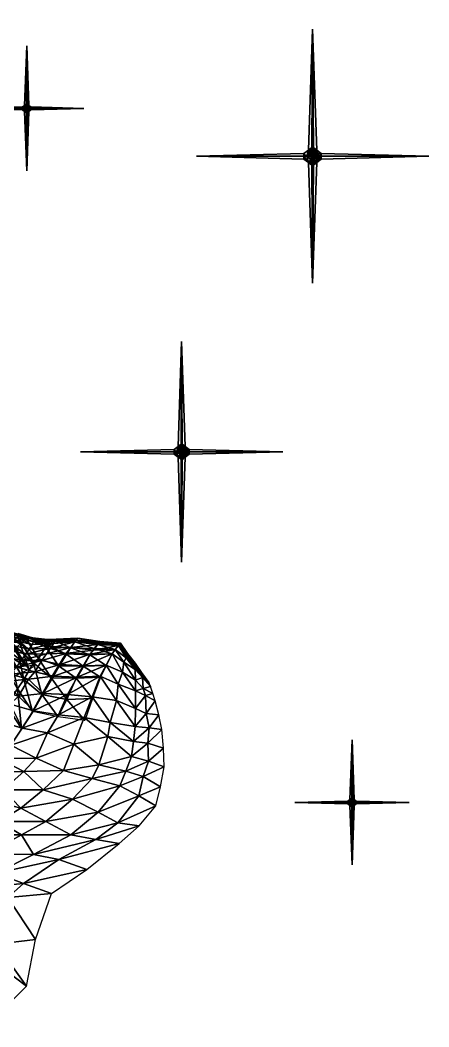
# Model space of a CAD drawing. Extents: x -144 to 177, y -102 to 473.
# Drawn here: x 67.1 to 161.2, y 114.3 to 346.2 of the extents above; entities that cross this region are included whole.
import ezdxf

# ---------------------------------------------------------------- set-up
doc = ezdxf.new("R2010")
doc.units = 0
doc.layers.add('hand', color=72, linetype='CONTINUOUS')
doc.layers.add('star', color=232, linetype='CONTINUOUS')

msp = doc.modelspace()

# ---------------------------------------------------------------- meshes
at = {"layer": 'hand', "color": 72}
mesh = msp.add_polyface(dxfattribs=at)
corners = [(69.117935, 196.659454, 30.331287), (70.417915, 197.375992, 24.385778), (66.363121, 204.736755, 28.085241), (64.277031, 204.07164, 33.725319), (70.482063, 197.514999, 22.506744), (68.37809, 197.410782, 16.87722), (63.97773, 204.028397, 18.813959), (66.328934, 204.60376, 23.928249), (63.913979, 194.157776, 33.307785), (64.101624, 196.678604, 12.84656), (60.058018, 202.382675, 15.207837), (66.291725, 197.194016, 38.909187), (61.571243, 198.558823, 37.881477), (64.869598, 195.518951, 41.153721), (62.954323, 199.748047, 36.876694), (68.45887, 200.156433, 33.583057), (64.052818, 201.22699, 34.213634), (67.373795, 198.672394, 36.246113), (65.041801, 202.206573, 32.678188), (61.674301, 204.392776, 31.773289), (65.780388, 203.314728, 29.914898), (69.914955, 202.375, 28.056482), (69.185822, 201.263809, 30.819757), (62.925331, 205.593887, 27.282721), (62.299698, 204.992905, 29.528002), (66.398575, 203.921066, 27.669584), (66.671806, 204.511566, 24.387877), (70.448952, 203.552399, 21.492985), (70.181488, 202.963165, 24.774729), (66.885277, 204.710342, 21.601542), (63.140976, 205.790207, 24.496428), (69.956406, 203.926453, 15.130813), (66.643517, 204.906021, 18.420473), (70.202454, 203.73912, 18.311928), (66.431885, 204.692169, 15.65431), (62.929153, 205.562881, 16.177801), (65.729156, 204.592056, 13.242414), (68.544914, 203.696808, 10.307033), (69.250389, 203.810318, 12.71894), (65.106789, 204.00502, 10.996195), (62.301239, 204.980682, 13.931564), (61.673477, 204.399323, 11.685324), (64.014114, 203.050095, 10.136934), (66.369514, 201.766541, 8.588563), (67.456863, 202.729202, 9.44782), (63.011421, 202.13829, 8.379307), (64.913963, 199.635162, 7.030779), (70.496895, 196.102097, 39.724686), (72.104454, 198.7202, 37.064011), (73.17952, 200.216858, 34.400959), (74.091476, 201.503586, 31.344114), (73.063438, 201.870041, 9.427433), (71.315849, 199.151337, 7.295734), (70.235977, 198.177933, 6.436497), (67.959343, 194.317307, 5.122746), (63.464897, 197.514435, 5.473024), (66.551414, 192.19899, 3.564989)]
mesh.append_faces([[corners[k] for k in face] for face in [(0, 1, 2), (2, 3, 0), (4, 5, 6), (6, 7, 4), (8, 0, 3), (5, 9, 10), (10, 6, 5), (1, 4, 7), (7, 2, 1), (11, 12, 13), (11, 14, 12), (15, 16, 17), (11, 17, 14), (16, 14, 17), (15, 18, 16), (19, 18, 20), (21, 20, 22), (15, 22, 18), (20, 18, 22), (23, 24, 25), (21, 25, 20), (24, 20, 25), (23, 25, 26), (27, 26, 28), (21, 28, 25), (26, 25, 28), (27, 29, 26), (30, 26, 29), (31, 32, 33), (27, 33, 29), (32, 29, 33), (31, 34, 32), (35, 34, 36), (37, 36, 38), (31, 38, 34), (36, 34, 38), (37, 39, 36), (40, 36, 39), (41, 39, 42), (43, 42, 44), (37, 44, 39), (42, 39, 44), (43, 45, 42), (43, 46, 45), (11, 13, 47), (11, 47, 48), (11, 48, 17), (15, 17, 49), (15, 50, 22), (37, 38, 51), (37, 52, 44), (43, 44, 53), (44, 52, 53), (43, 53, 54), (43, 54, 46), (55, 46, 56)]])
mesh = msp.add_polyface(dxfattribs=at)
corners = [(77.924973, 200.386566, 35.218864), (72.104454, 198.7202, 37.064011), (76.339752, 197.74025, 37.879536), (74.769821, 195.102142, 40.540207), (70.496895, 196.102097, 39.724686), (73.17952, 200.216858, 34.400959), (67.373795, 198.672394, 36.246113), (68.45887, 200.156433, 33.583057), (74.091476, 201.503586, 31.344114), (79.72493, 202.986038, 29.105202), (78.823441, 201.683868, 32.162029), (69.914955, 202.375, 28.056482), (69.185822, 201.263809, 30.819757), (74.813377, 202.623474, 28.580845), (75.139313, 203.034698, 24.879335), (80.368484, 203.817078, 21.702171), (80.046616, 203.40123, 25.403685), (70.181488, 202.963165, 24.774729), (70.448952, 203.552399, 21.492985), (75.401779, 203.625473, 21.597582), (75.088867, 203.223526, 17.916819), (79.751755, 203.006622, 14.340631), (80.05999, 203.41153, 18.021385), (70.202454, 203.73912, 18.311928), (69.956406, 203.926453, 15.130813), (74.837578, 203.402023, 14.735723), (73.775948, 202.001831, 11.839338), (77.666061, 200.190674, 8.547846), (78.707481, 201.595703, 11.444245), (69.250389, 203.810318, 12.71894), (73.063438, 201.870041, 9.427433), (68.544914, 203.696808, 10.307033), (71.315849, 199.151337, 7.295734), (74.273254, 194.73468, 4.284438), (75.962097, 197.458115, 6.416144), (70.235977, 198.177933, 6.436497), (81.764748, 197.463867, 39.458199), (83.27523, 200.129196, 36.797523), (84.084717, 201.082169, 32.754807), (84.94342, 202.387283, 29.697975), (85.197319, 202.640945, 25.3654), (85.503479, 203.057449, 21.663879), (85.249985, 202.803741, 17.435701), (84.956276, 202.397812, 13.754922), (84.147835, 201.444809, 10.605138), (83.150917, 200.028488, 7.708738), (81.613617, 197.354233, 6.076199), (80.005486, 194.594101, 3.944492)]
mesh.append_faces([[corners[k] for k in face] for face in [(0, 1, 2), (3, 2, 4), (1, 4, 2), (0, 5, 1), (6, 1, 5), (7, 5, 8), (9, 8, 10), (0, 10, 5), (8, 5, 10), (11, 12, 13), (9, 13, 8), (12, 8, 13), (11, 13, 14), (15, 14, 16), (9, 16, 13), (14, 13, 16), (11, 14, 17), (18, 17, 19), (15, 19, 14), (17, 14, 19), (18, 19, 20), (21, 20, 22), (15, 22, 19), (20, 19, 22), (18, 20, 23), (24, 23, 25), (21, 25, 20), (23, 20, 25), (24, 25, 26), (27, 26, 28), (21, 28, 25), (26, 25, 28), (24, 26, 29), (27, 30, 26), (29, 26, 30), (31, 30, 32), (33, 32, 34), (27, 34, 30), (32, 30, 34), (33, 35, 32), (3, 36, 2), (0, 2, 37), (2, 36, 37), (0, 37, 38), (0, 38, 10), (9, 10, 39), (9, 40, 16), (15, 16, 41), (15, 42, 22), (21, 22, 43), (21, 44, 28), (27, 28, 45), (28, 44, 45), (27, 45, 46), (27, 46, 34), (34, 46, 47)]])
mesh = msp.add_polyface(dxfattribs=at)
corners = [(88.309914, 200.21611, 38.376232), (81.764748, 197.463867, 39.458199), (86.930588, 197.643265, 41.002441), (80.235573, 194.886185, 42.084427), (83.27523, 200.129196, 36.797523), (89.750542, 202.160568, 30.290756), (84.084717, 201.082169, 32.754807), (89.033867, 201.189636, 34.333477), (84.94342, 202.387283, 29.697975), (78.823441, 201.683868, 32.162029), (79.72493, 202.986038, 29.105202), (85.197319, 202.640945, 25.3654), (90.194901, 202.685822, 21.625603), (89.973305, 202.423264, 25.958172), (85.503479, 203.057449, 21.663879), (80.046616, 203.40123, 25.403685), (80.368484, 203.817078, 21.702171), (85.249985, 202.803741, 17.435701), (89.750542, 202.160583, 13.16923), (89.973335, 202.423294, 17.397427), (84.956276, 202.397812, 13.754922), (80.05999, 203.41153, 18.021385), (79.751755, 203.006622, 14.340631), (84.147835, 201.444809, 10.605138), (88.310516, 200.216644, 6.869642), (89.034203, 201.189941, 10.019438), (83.150917, 200.028488, 7.708738), (85.597565, 194.856873, 3.604538), (81.613617, 197.354233, 6.076199), (86.941788, 197.550705, 5.237087), (90.710495, 195.968475, 38.707085), (90.975433, 198.28421, 34.870472), (93.610443, 196.588562, 31.364729), (93.646706, 194.179276, 35.201363), (91.554764, 199.293594, 30.827745), (91.654076, 200.010712, 26.075306), (93.604568, 198.073807, 21.859865), (93.605003, 197.335709, 26.612314), (91.835251, 200.284683, 21.742718), (91.735695, 199.566284, 16.84017), (93.610466, 196.581406, 12.054755), (93.604958, 197.332153, 16.957312), (91.554298, 199.290131, 12.611973), (95.123856, 195.171829, 26.400702), (95.060654, 195.946777, 21.64827), (95.207077, 195.524475, 16.413519), (95.274628, 194.739441, 11.510982)]
mesh.append_faces([[corners[k] for k in face] for face in [(0, 1, 2), (1, 3, 2), (0, 4, 1), (5, 6, 7), (0, 7, 4), (6, 4, 7), (5, 8, 6), (9, 6, 8), (10, 8, 11), (12, 11, 13), (5, 13, 8), (11, 8, 13), (12, 14, 11), (15, 11, 14), (16, 14, 17), (18, 17, 19), (12, 19, 14), (17, 14, 19), (18, 20, 17), (21, 17, 20), (22, 20, 23), (24, 23, 25), (18, 25, 20), (23, 20, 25), (24, 26, 23), (27, 28, 29), (24, 29, 26), (28, 26, 29), (0, 2, 30), (0, 30, 31), (32, 31, 33), (0, 31, 7), (5, 7, 34), (32, 34, 31), (7, 31, 34), (5, 34, 35), (36, 35, 37), (32, 37, 34), (35, 34, 37), (5, 35, 13), (12, 13, 38), (36, 38, 35), (13, 35, 38), (12, 38, 39), (40, 39, 41), (36, 41, 38), (39, 38, 41), (12, 39, 19), (18, 19, 42), (40, 42, 39), (19, 39, 42), (32, 43, 37), (36, 37, 44), (36, 44, 45), (36, 45, 41), (40, 41, 46)]])
mesh = msp.add_polyface(dxfattribs=at)
corners = [(63.450073, 193.849548, 43.398266), (64.869598, 195.518951, 41.153721), (60.131428, 196.891464, 40.126026), (64.959724, 179.167786, 48.922047), (59.889809, 182.744339, 47.642262), (62.167191, 176.085754, 49.52161), (70.196259, 187.119736, 45.106617), (64.848602, 188.606033, 45.555992), (67.566589, 183.121521, 47.014324), (62.148224, 184.681717, 47.463696), (61.545929, 191.99855, 44.701813), (66.731827, 190.473969, 44.252441), (69.088982, 194.41185, 41.969254), (74.769821, 195.102142, 40.540207), (72.464149, 191.111542, 42.823421), (70.496895, 196.102097, 39.724686), (69.936249, 186.933517, 1.656957), (67.959343, 194.317307, 5.122746), (72.085716, 190.83522, 2.97071), (74.273254, 194.73468, 4.284438), (70.235977, 198.177933, 6.436497), (66.551414, 192.19899, 3.564989), (64.913963, 199.635162, 7.030779), (63.464897, 197.514435, 5.473024), (63.959557, 188.363144, 2.564673), (64.989647, 179.187531, -0.343696), (67.451385, 183.040436, 0.656625), (61.537773, 194.427551, 4.31645), (62.129173, 185.288055, 1.408107), (62.20948, 176.112381, -0.694309), (70.813423, 176.225967, 49.298752), (73.445427, 182.0457, 48.151855), (81.842102, 185.550491, 47.381668), (79.497757, 179.410446, 48.528595), (77.078094, 173.3638, 49.675526), (75.931412, 186.16011, 46.244133), (78.054359, 190.826935, 44.367622), (85.568344, 195.045349, 43.628666), (83.671257, 190.348526, 45.505161), (80.235573, 194.886185, 42.084427), (81.764748, 197.463867, 39.458199), (75.962097, 197.458115, 6.416144), (80.005486, 194.594101, 3.944492), (85.597565, 194.856873, 3.604538), (81.613617, 197.354233, 6.076199), (77.87648, 189.724548, 2.080507), (82.04023, 184.886276, -0.123412), (83.775726, 189.931839, 1.740574), (75.881592, 185.725677, 0.766769), (87.281898, 181.172974, 50.860722)]
mesh.append_faces([[corners[k] for k in face] for face in [(0, 1, 2), (3, 4, 5), (6, 7, 8), (3, 8, 9), (7, 9, 8), (0, 10, 11), (6, 11, 7), (10, 7, 11), (0, 11, 12), (13, 12, 14), (6, 14, 11), (12, 11, 14), (0, 12, 1), (13, 15, 12), (1, 12, 15), (16, 17, 18), (19, 18, 20), (17, 20, 18), (16, 21, 17), (22, 17, 21), (23, 21, 24), (25, 24, 26), (16, 26, 21), (24, 21, 26), (23, 24, 27), (25, 28, 24), (27, 24, 28), (25, 29, 28), (3, 5, 30), (3, 30, 31), (32, 31, 33), (34, 33, 30), (31, 30, 33), (3, 31, 8), (6, 8, 35), (32, 35, 31), (8, 31, 35), (6, 35, 36), (37, 36, 38), (32, 38, 35), (36, 35, 38), (6, 36, 14), (13, 14, 39), (37, 39, 36), (14, 36, 39), (13, 39, 40), (19, 41, 42), (43, 42, 44), (19, 42, 45), (46, 45, 47), (45, 42, 47), (19, 45, 18), (16, 18, 48), (46, 48, 45), (18, 45, 48), (32, 33, 49)]])
mesh = msp.add_polyface(dxfattribs=at)
corners = [(85.568344, 195.045349, 43.628666), (86.930588, 197.643265, 41.002441), (80.235573, 194.886185, 42.084427), (85.597565, 194.856873, 3.604538), (83.775726, 189.931839, 1.740574), (80.005486, 194.594101, 3.944492), (92.736763, 176.610153, 54.33976), (87.281898, 181.172974, 50.860722), (85.216759, 174.644363, 52.007652), (79.497757, 179.410446, 48.528595), (81.842102, 185.550491, 47.381668), (87.870575, 184.400375, 47.84938), (93.602745, 183.47049, 48.317116), (93.215004, 180.049911, 51.328449), (83.671257, 190.348526, 45.505161), (89.273109, 189.465134, 45.972885), (89.671127, 193.273224, 41.333275), (93.70327, 191.682449, 39.03793), (93.681793, 187.652115, 43.677528), (90.710495, 195.968475, 38.707085), (93.646706, 194.179276, 35.201363), (90.975433, 198.28421, 34.870472), (96.661858, 175.50412, 56.553349), (96.536522, 179.689362, 53.261082), (99.766083, 182.777863, 52.182419), (100.102051, 178.496841, 55.474667), (100.255417, 174.183319, 58.766945), (96.797676, 183.216339, 50.24976), (96.145905, 186.451355, 45.825607), (98.216782, 189.388947, 43.334064), (99.022888, 186.143082, 47.758251), (95.971069, 190.630188, 41.186016), (95.47921, 192.219864, 35.972614), (97.095566, 192.692047, 32.907257), (97.652702, 191.06546, 38.120667), (93.610443, 196.588562, 31.364729), (95.274315, 194.743195, 32.136021), (95.123856, 195.171829, 26.400702), (96.741341, 193.606064, 21.436661), (96.917435, 193.151398, 27.171959), (95.060654, 195.946777, 21.64827), (93.605003, 197.335709, 26.612314), (97.095589, 192.692078, 10.967185), (95.207077, 195.524475, 16.413519), (96.917442, 193.151428, 16.20192), (95.274628, 194.739441, 11.510982), (93.604958, 197.332153, 16.957312)]
mesh.append_faces([[corners[k] for k in face] for face in [(0, 1, 2), (3, 4, 5), (6, 7, 8), (9, 8, 7), (10, 7, 11), (12, 11, 13), (6, 13, 7), (11, 7, 13), (10, 11, 14), (0, 14, 15), (12, 15, 11), (14, 11, 15), (0, 15, 16), (17, 16, 18), (12, 18, 15), (16, 15, 18), (0, 16, 1), (17, 19, 16), (1, 16, 19), (17, 20, 19), (21, 19, 20), (6, 22, 23), (24, 23, 25), (26, 25, 22), (23, 22, 25), (6, 23, 13), (12, 13, 27), (24, 27, 23), (13, 23, 27), (12, 27, 28), (29, 28, 30), (24, 30, 27), (28, 27, 30), (12, 28, 18), (17, 18, 31), (29, 31, 28), (18, 28, 31), (17, 31, 32), (33, 32, 34), (29, 34, 31), (32, 31, 34), (17, 32, 20), (35, 20, 36), (33, 36, 32), (20, 32, 36), (35, 36, 37), (38, 37, 39), (33, 39, 36), (37, 36, 39), (38, 40, 37), (41, 37, 40), (42, 43, 44), (38, 44, 40), (43, 40, 44), (42, 45, 43), (46, 43, 45)]])
mesh = msp.add_polyface(dxfattribs=at)
corners = [(59.340294, 173.055466, 50.121223), (54.875591, 177.856812, 47.565315), (56.430973, 170.669388, 49.45332), (53.50486, 168.304001, 48.785393), (52.047157, 175.462433, 46.897419), (53.50758, 168.305618, 1.387789), (54.2505, 177.693542, 1.214453), (56.45969, 170.686646, 0.171437), (59.395004, 173.088669, -1.044955), (57.100754, 180.122574, -0.001918), (56.944298, 158.549026, 53.677593), (55.391621, 163.372528, 51.23151), (52.688133, 161.805969, 49.890083), (60.122185, 166.527313, 51.223881), (67.288879, 164.704803, 53.662354), (62.120872, 161.600449, 53.669949), (63.254601, 168.866928, 51.891777), (67.99559, 173.103394, 49.89838), (77.078094, 173.3638, 49.675526), (72.450783, 168.891037, 51.668941), (62.167191, 176.085754, 49.52161), (70.813423, 176.225967, 49.298752), (58.581726, 165.693832, -0.563102), (55.396431, 163.374283, 0.653258), (56.951515, 158.55098, -0.081222), (52.840473, 161.106735, 0.408627), (54.169094, 156.338242, -0.325885), (73.040428, 161.60289, 52.608089), (67.437683, 158.549835, 52.615704), (79.207016, 166.78392, 55.525135), (90.038971, 169.821472, 57.387913), (85.116852, 163.775681, 54.470867), (78.798508, 158.522446, 51.553825), (83.696518, 171.499069, 53.531704), (85.216759, 174.644363, 52.007652), (92.736763, 176.610153, 54.33976), (91.455826, 173.165085, 55.863811), (79.497757, 179.410446, 48.528595), (98.376518, 165.199753, 61.143581), (89.601242, 161.320206, 56.348686), (94.491814, 160.584717, 59.612888), (84.553955, 157.445328, 54.818016), (94.431465, 167.542419, 59.265717), (95.47628, 171.948441, 58.077415), (100.255417, 174.183319, 58.766945), (99.441734, 169.609726, 59.955246), (96.661858, 175.50412, 56.553349)]
mesh.append_faces([[corners[k] for k in face] for face in [(0, 1, 2), (3, 2, 4), (1, 4, 2), (5, 6, 7), (8, 7, 9), (10, 11, 12), (3, 11, 13), (14, 13, 15), (10, 15, 11), (13, 11, 15), (3, 13, 2), (0, 2, 16), (14, 16, 13), (2, 13, 16), (0, 16, 17), (18, 17, 19), (14, 19, 16), (17, 16, 19), (0, 17, 20), (18, 21, 17), (20, 17, 21), (8, 22, 7), (5, 7, 23), (24, 23, 22), (7, 22, 23), (5, 23, 25), (25, 23, 26), (14, 15, 27), (15, 28, 27), (14, 27, 29), (30, 29, 31), (32, 31, 27), (29, 27, 31), (14, 29, 19), (18, 19, 33), (30, 33, 29), (19, 29, 33), (18, 33, 34), (35, 34, 36), (30, 36, 33), (34, 33, 36), (18, 34, 37), (38, 39, 40), (39, 41, 40), (32, 39, 31), (30, 31, 42), (38, 42, 39), (31, 39, 42), (30, 42, 43), (44, 43, 45), (38, 45, 42), (43, 42, 45), (30, 43, 36), (35, 36, 46), (44, 46, 43), (36, 43, 46)]])
mesh = msp.add_polyface(dxfattribs=at)
corners = [(51.94046, 154.265915, 41.674927), (50.397652, 159.612274, 43.888741), (48.250057, 158.631042, 41.932438), (56.944298, 158.549026, 53.677593), (52.688133, 161.805969, 49.890083), (54.417259, 156.414291, 47.676247), (51.458561, 154.105789, -0.570511), (52.840473, 161.106735, 0.408627), (54.169094, 156.338242, -0.325885), (56.951515, 158.55098, -0.081222), (55.396431, 163.374283, 0.653258), (50.161144, 159.531708, 0.891413), (49.252861, 152.440033, 0.627114), (55.175053, 143.118683, 54.007324), (50.693695, 146.925476, 42.077015), (51.88765, 141.147064, 51.470848), (49.280552, 152.448273, 35.910805), (53.355091, 148.699066, 47.841137), (56.535946, 152.007614, 44.061996), (61.575439, 149.674789, 46.449142), (58.1572, 146.436249, 50.228245), (59.258003, 154.094879, 50.063366), (67.437683, 158.549835, 52.615704), (78.798508, 158.522446, 51.553825), (70.226585, 154.009506, 49.001461), (62.120872, 161.600449, 53.669949), (73.040428, 161.60289, 52.608089), (49.791889, 146.588364, 1.791943), (57.790482, 112.599586, 53.375355), (48.485699, 125.15892, 47.008682), (50.82946, 114.422714, 48.545856), (53.466064, 126.164467, 51.154873), (48.794994, 139.222458, 48.934399), (58.415051, 131.326096, 55.939342), (68.615074, 123.718323, 62.944279), (63.187553, 118.275131, 58.159817), (61.625626, 133.319199, 58.475803), (64.307785, 144.13237, 56.469269), (74.375046, 144.994766, 58.93116), (70.634247, 134.39978, 60.937725), (67.885323, 147.334976, 52.690128), (76.055656, 152.836563, 52.265682), (89.908302, 156.511002, 58.082207), (82.463394, 150.568207, 58.506683), (84.553955, 157.445328, 54.818016), (89.601242, 161.320206, 56.348686), (94.491814, 160.584717, 59.612888), (54.548901, 115.792221, 9.423236), (48.88879, 116.518433, 11.780739), (51.653904, 127.835518, 6.788805)]
mesh.append_faces([[corners[k] for k in face] for face in [(0, 1, 2), (3, 4, 5), (0, 5, 1), (4, 1, 5), (6, 7, 8), (9, 8, 10), (6, 11, 7), (6, 12, 11), (13, 14, 15), (0, 16, 17), (13, 17, 14), (16, 14, 17), (0, 17, 18), (19, 18, 20), (13, 20, 17), (18, 17, 20), (0, 18, 5), (3, 5, 21), (19, 21, 18), (5, 18, 21), (3, 21, 22), (23, 22, 24), (19, 24, 21), (22, 21, 24), (3, 22, 25), (23, 26, 22), (6, 27, 12), (28, 29, 30), (28, 31, 29), (32, 31, 33), (34, 33, 35), (28, 35, 31), (33, 31, 35), (32, 33, 15), (13, 15, 36), (34, 36, 33), (15, 33, 36), (13, 36, 37), (38, 37, 39), (34, 39, 36), (37, 36, 39), (13, 37, 20), (19, 20, 40), (38, 40, 37), (20, 37, 40), (19, 40, 41), (42, 41, 43), (38, 43, 40), (41, 40, 43), (19, 41, 24), (23, 24, 44), (42, 44, 41), (24, 41, 44), (23, 44, 45), (42, 46, 44), (47, 48, 49)]])
at = {"layer": 'star', "color": 232}
mesh = msp.add_polyface(dxfattribs=at)
corners = [(-64.953514, 347.061951, -5.470712), (-65.3806, 347.061951, 9.815443), (-65.621513, 346.653473, -5.237625), (-65.621513, 347.470428, -5.237625), (-65.207214, 347.95343, -6.650223), (-65.813492, 365.51767, -6.503656), (-65.711784, 348.361908, -6.646255), (-64.553932, 347.470428, -6.734319), (-48.948204, 347.061951, -6.434309), (-64.553932, 346.653473, -6.734319), (-64.556839, 347.061951, -6.026829), (-65.711784, 345.761993, -6.646255), (-65.813499, 328.618378, -6.503662), (-65.207214, 346.170441, -6.650223), (-65.754684, 347.95343, -5.882692), (-65.915207, 348.361908, -6.361063), (-65.915207, 345.761993, -6.361063), (-65.754684, 346.170441, -5.882692), (-66.005493, 347.470428, -7.769707), (68.682724, 326.560883, 21.325741), (68.636803, 340.282928, 20.840616), (68.163139, 326.560883, 20.955128), (68.557327, 326.879974, 20.952007), (68.590843, 325.167908, 20.35548), (68.636803, 311.455353, 20.840603), (68.71624, 324.848785, 20.729219), (68.557327, 324.848785, 20.952007), (68.163139, 325.167908, 20.955128), (68.682724, 325.167908, 21.325741), (67.652756, 325.545258, 21.020807), (55.460793, 325.86438, 20.78643), (67.654999, 325.86438, 20.468075), (67.652756, 326.183502, 21.020807), (68.486816, 325.545258, 19.851515), (68.558258, 325.86438, 6.910666), (68.486816, 326.183502, 19.851515), (67.964897, 325.86438, 20.033611), (68.590843, 326.560883, 20.35548), (68.71624, 326.879974, 20.729219)]
mesh.append_faces([[corners[k] for k in face] for face in [(0, 1, 2), (2, 1, 3), (3, 1, 0), (4, 5, 6), (7, 8, 9), (9, 8, 10), (10, 8, 7), (11, 12, 13), (19, 20, 21), (21, 20, 22), (22, 20, 19), (23, 24, 25), (26, 24, 27), (27, 24, 28), (28, 24, 26), (29, 30, 31), (31, 30, 32), (32, 30, 29), (33, 34, 35), (35, 34, 36), (36, 34, 33)]])
mesh.append_faces([[corners[k] for k in face] for face in [(7, 0, 10), (2, 10, 0), (31, 27, 29), (32, 36, 31)]], dxfattribs={"vtx0": -1})
mesh.append_faces([[corners[k] for k in face] for face in [(14, 0, 15), (15, 0, 6), (6, 0, 4), (4, 0, 7), (13, 10, 11), (11, 10, 16), (16, 10, 17), (17, 10, 2), (13, 18, 9), (9, 18, 7), (7, 18, 4), (29, 28, 32), (32, 28, 21), (21, 28, 19), (25, 27, 23), (23, 27, 33), (33, 27, 36), (36, 27, 31), (37, 36, 38), (38, 36, 22), (22, 36, 21), (21, 36, 32)]], dxfattribs={"vtx0": -1, "vtx1": -1})
mesh.append_faces([[corners[k] for k in face] for face in [(3, 0, 14), (9, 10, 13), (27, 28, 29), (26, 27, 25), (35, 36, 37), (33, 35, 23)]], dxfattribs={"vtx1": -1})
mesh = msp.add_polyface(dxfattribs=at)
corners = [(134.539047, 316.235382, -25.941431), (134.445786, 344.091156, -26.926256), (133.484253, 316.235382, -26.693811), (134.28447, 316.883209, -26.700109), (134.607086, 316.883209, -27.152407), (134.352524, 316.235382, -27.911074), (135.407318, 316.235382, -27.158701), (134.750259, 315.46933, -24.91839), (135.809662, 314.821533, -25.28805), (136.44339, 315.46933, -27.292063), (132.448181, 315.46933, -26.56045), (134.539047, 313.407684, -25.941439), (134.141296, 315.46933, -28.934122), (133.081894, 314.821533, -28.564463), (132.452789, 314.821533, -27.682489), (136.44339, 314.173737, -27.292063), (69.30867, 325.86438, 21.647615), (68.974991, 325.86438, 33.58992), (68.786797, 325.545258, 21.829697), (68.786797, 326.183502, 21.829697), (68.71624, 326.879974, 20.729219), (68.636803, 340.282928, 20.840616), (68.590843, 326.560883, 20.35548), (69.110458, 326.560883, 20.726093), (69.620811, 326.183502, 20.660412), (81.812813, 325.86438, 20.894791), (69.620811, 325.545258, 20.660412), (69.618561, 325.86438, 21.213144), (69.110458, 325.167908, 20.726093), (68.636803, 311.455353, 20.840603), (68.590843, 325.167908, 20.35548), (68.71624, 324.848785, 20.729219), (68.682724, 326.560883, 21.325741), (68.557327, 326.879974, 20.952007), (68.557327, 324.848785, 20.952007), (68.682724, 325.167908, 21.325741), (68.486816, 326.183502, 19.851515)]
mesh.append_faces([[corners[k] for k in face] for face in [(0, 1, 2), (2, 1, 3), (3, 1, 0), (4, 1, 5), (5, 1, 6), (6, 1, 4), (16, 17, 18), (18, 17, 19), (19, 17, 16), (20, 21, 22), (22, 21, 23), (23, 21, 20), (24, 25, 26), (26, 25, 27), (27, 25, 24), (28, 29, 30), (31, 29, 28)]])
mesh.append_faces([[corners[k] for k in face] for face in [(10, 13, 14), (6, 12, 5), (24, 16, 27), (18, 27, 16), (19, 35, 18), (23, 36, 22)]], dxfattribs={"vtx0": -1})
mesh.append_faces([[corners[k] for k in face] for face in [(0, 8, 3), (3, 8, 4), (4, 8, 6), (6, 8, 9), (10, 11, 2), (2, 11, 0), (0, 11, 7), (5, 13, 4), (4, 13, 3), (3, 13, 2), (2, 13, 10), (15, 12, 9), (9, 12, 6), (32, 16, 33), (33, 16, 20), (20, 16, 23), (23, 16, 24), (28, 27, 31), (31, 27, 34), (34, 27, 35), (35, 27, 18), (32, 35, 19), (30, 36, 28), (28, 36, 26), (26, 36, 24), (24, 36, 23)]], dxfattribs={"vtx0": -1, "vtx1": -1})
mesh.append_faces([[corners[k] for k in face] for face in [(7, 8, 0), (12, 13, 5), (19, 16, 32), (26, 27, 28)]], dxfattribs={"vtx1": -1})
mesh = msp.add_polyface(dxfattribs=at)
corners = [(104.38121, 247.970764, 51.207359), (104.300117, 272.193176, 50.350998), (103.463997, 247.970764, 50.553123), (104.159843, 248.534073, 50.547646), (104.440384, 248.534073, 50.154343), (104.219017, 247.970764, 49.494629), (105.136223, 247.970764, 50.148865), (105.486099, 246.741318, 51.77552), (103.114128, 246.741318, 48.926468), (102.563065, 247.304642, 50.669083), (106.037163, 247.304642, 50.032906), (104.035347, 247.304642, 48.605026), (135.809662, 314.821533, -25.28805), (135.132339, 314.821533, -1.045169), (134.750259, 314.173737, -24.91839), (134.750259, 315.46933, -24.91839), (136.44339, 315.46933, -27.292063), (161.193085, 314.821533, -26.816275), (136.44339, 314.173737, -27.292063), (136.438766, 314.821533, -26.170023), (135.407318, 313.407684, -27.158701), (134.44577, 285.571198, -26.926256), (134.352524, 313.407684, -27.911077), (134.607086, 312.759857, -27.152403), (134.28447, 312.759857, -26.700106), (133.484253, 313.407684, -26.693811), (134.539047, 313.407684, -25.941439), (132.448181, 314.173737, -26.56045), (107.698479, 314.821533, -27.036242), (132.452789, 314.821533, -27.682489), (132.448181, 315.46933, -26.56045), (134.141296, 314.173737, -28.934122), (134.286362, 314.821533, -55.204033), (134.141296, 315.46933, -28.934122), (133.081894, 314.821533, -28.564463)]
mesh.append_faces([[corners[k] for k in face] for face in [(0, 1, 2), (2, 1, 3), (3, 1, 0), (4, 1, 5), (5, 1, 6), (6, 1, 4), (12, 13, 14), (14, 13, 15), (15, 13, 12), (16, 17, 18), (18, 17, 19), (19, 17, 16), (20, 21, 22), (22, 21, 23), (23, 21, 20), (24, 21, 25), (25, 21, 26), (26, 21, 24), (27, 28, 29), (29, 28, 30), (30, 28, 27), (31, 32, 33), (33, 32, 34), (34, 32, 31)]])
mesh.append_faces([[corners[k] for k in face] for face in [(6, 11, 5), (16, 12, 19), (14, 19, 12), (15, 26, 14), (29, 25, 27)]], dxfattribs={"vtx0": -1})
mesh.append_faces([[corners[k] for k in face] for face in [(0, 7, 3), (3, 7, 4), (4, 7, 6), (5, 8, 4), (4, 8, 3), (3, 8, 2), (2, 8, 9), (10, 11, 6), (20, 19, 23), (23, 19, 24), (24, 19, 26), (26, 19, 14), (27, 26, 30), (23, 25, 22), (22, 25, 31), (31, 25, 34), (34, 25, 29), (22, 33, 20), (20, 33, 18)]], dxfattribs={"vtx0": -1, "vtx1": -1})
mesh.append_faces([[corners[k] for k in face] for face in [(18, 19, 20), (25, 26, 27), (24, 25, 23), (31, 33, 22)]], dxfattribs={"vtx1": -1})
mesh = msp.add_polyface(dxfattribs=at)
corners = [(143.564713, 166.701675, 21.32571), (143.518768, 180.423721, 20.840578), (143.045105, 166.701675, 20.955084), (143.439301, 167.020782, 20.951979), (143.598236, 167.020782, 20.729174), (143.472824, 166.701675, 20.355444), (143.992432, 166.701675, 20.72607), (144.190628, 166.005188, 21.647573), (142.846909, 166.005188, 20.033579), (105.486099, 246.741318, 51.77552), (104.897118, 246.741318, 72.856285), (104.56488, 246.178009, 52.096962), (104.56488, 247.304642, 52.096962), (106.037163, 247.304642, 50.032906), (127.55864, 246.741318, 50.446632), (106.037155, 246.178009, 50.032906), (106.03315, 246.741318, 51.008583), (105.136223, 245.511871, 50.148865), (104.30011, 221.306229, 50.35099), (104.219017, 245.511887, 49.494629), (104.440384, 244.948563, 50.154343), (104.159843, 244.948563, 50.547646), (103.463997, 245.511887, 50.553123), (104.38121, 245.511871, 51.207359), (102.563065, 246.178009, 50.669083), (81.041588, 246.741318, 50.255356), (102.567078, 246.741318, 49.693405), (102.563065, 247.304642, 50.669083), (104.035347, 246.178009, 48.605026), (104.161491, 246.741318, 25.761618), (104.035347, 247.304642, 48.605026), (103.114128, 246.741318, 48.926468), (104.38121, 247.970764, 51.207359), (105.136223, 247.970764, 50.148865), (103.463997, 247.970764, 50.553123), (104.219017, 247.970764, 49.494629)]
mesh.append_faces([[corners[k] for k in face] for face in [(0, 1, 2), (2, 1, 3), (3, 1, 0), (4, 1, 5), (5, 1, 6), (6, 1, 4), (9, 10, 11), (11, 10, 12), (12, 10, 9), (13, 14, 15), (15, 14, 16), (16, 14, 13), (17, 18, 19), (19, 18, 20), (20, 18, 17), (21, 18, 22), (22, 18, 23), (23, 18, 21), (24, 25, 26), (26, 25, 27), (27, 25, 24), (28, 29, 30), (30, 29, 31), (31, 29, 28)]])
mesh.append_faces([[corners[k] for k in face] for face in [(13, 9, 16), (11, 16, 9), (12, 23, 11), (26, 22, 24), (27, 31, 26)]], dxfattribs={"vtx0": -1})
mesh.append_faces([[corners[k] for k in face] for face in [(3, 7, 4), (4, 8, 3), (33, 9, 13), (17, 16, 20), (20, 16, 21), (21, 16, 23), (23, 16, 11), (24, 23, 27), (27, 23, 34), (34, 23, 32), (32, 23, 12), (20, 22, 19), (19, 22, 28), (28, 22, 31), (31, 22, 26), (19, 30, 17), (17, 30, 15), (15, 30, 13)]], dxfattribs={"vtx0": -1, "vtx1": -1})
mesh.append_faces([[corners[k] for k in face] for face in [(12, 9, 32), (15, 16, 17), (22, 23, 24), (21, 22, 20), (30, 31, 35), (28, 30, 19)]], dxfattribs={"vtx1": -1})
mesh = msp.add_polyface(dxfattribs=at)
corners = [(144.190628, 166.005188, 21.647573), (143.856964, 166.005188, 33.589882), (143.668762, 165.686066, 21.829674), (143.668762, 166.32431, 21.829674), (144.502808, 166.32431, 20.660378), (156.694794, 166.005188, 20.894756), (144.502808, 165.686066, 20.660378), (144.500534, 166.005188, 21.213104), (143.992432, 165.308701, 20.72607), (143.518768, 151.596146, 20.840574), (143.472824, 165.308701, 20.355444), (143.598236, 164.989594, 20.729174), (143.439301, 164.989594, 20.951979), (143.045105, 165.308701, 20.955082), (143.564713, 165.308701, 21.32571), (142.534729, 165.686066, 21.020775), (130.342758, 166.005188, 20.786398), (142.537003, 166.005188, 20.468048), (142.534729, 166.32431, 21.020775), (143.368774, 165.686066, 19.851479), (143.440247, 166.005188, 6.910635), (143.368774, 166.32431, 19.85148), (142.846909, 166.005188, 20.033579), (143.564713, 166.701675, 21.32571), (143.439301, 167.020782, 20.951979), (143.598236, 167.020782, 20.729174), (143.992432, 166.701675, 20.72607), (143.045105, 166.701675, 20.955084), (143.472824, 166.701675, 20.355444)]
mesh.append_faces([[corners[k] for k in face] for face in [(0, 1, 2), (2, 1, 3), (3, 1, 0), (4, 5, 6), (6, 5, 7), (7, 5, 4), (8, 9, 10), (10, 9, 11), (11, 9, 8), (12, 9, 13), (13, 9, 14), (14, 9, 12), (15, 16, 17), (17, 16, 18), (18, 16, 15), (19, 20, 21), (21, 20, 22), (22, 20, 19)]])
mesh.append_faces([[corners[k] for k in face] for face in [(4, 0, 7), (2, 7, 0), (3, 14, 2), (17, 13, 15), (18, 22, 17), (26, 21, 28)]], dxfattribs={"vtx0": -1})
mesh.append_faces([[corners[k] for k in face] for face in [(23, 0, 24), (25, 0, 26), (26, 0, 4), (8, 7, 11), (11, 7, 12), (12, 7, 14), (14, 7, 2), (15, 14, 18), (18, 14, 27), (27, 14, 23), (23, 14, 3), (11, 13, 10), (10, 13, 19), (19, 13, 22), (22, 13, 17), (28, 22, 25), (24, 22, 27), (27, 22, 18), (10, 21, 8), (8, 21, 6), (6, 21, 4), (4, 21, 26)]], dxfattribs={"vtx0": -1, "vtx1": -1})
mesh.append_faces([[corners[k] for k in face] for face in [(3, 0, 23), (6, 7, 8), (13, 14, 15), (12, 13, 11), (21, 22, 28), (19, 21, 10)]], dxfattribs={"vtx1": -1})

doc.saveas('drawing.dxf')
